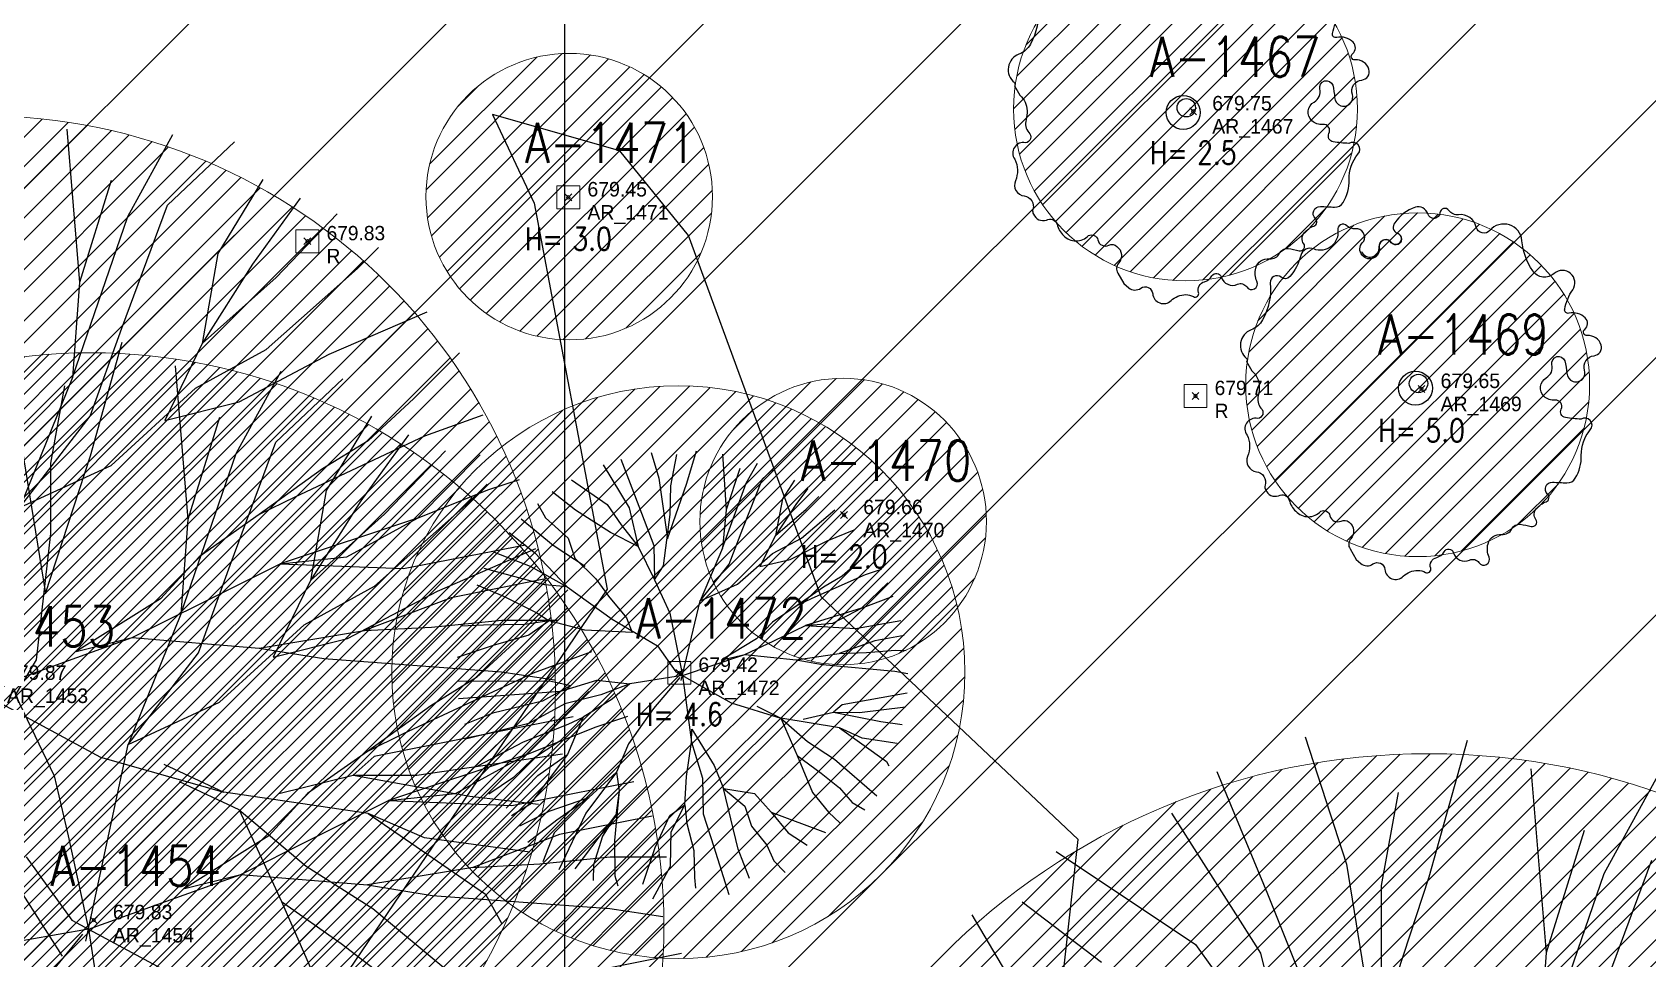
# Model space of a CAD drawing. Extents: x 350769 to 354978, y 6304672 to 6307963.
# Drawn here: x 352395.35 to 352409.45, y 6305904.31 to 6305912.39 of the extents above; entities that cross this region are included whole.
import ezdxf

# ---------------------------------------------------------------- set-up
doc = ezdxf.new("R2010")
doc.units = 0
doc.header["$PDMODE"] = 35
doc.header["$PDSIZE"] = 0.03
for name, pattern in [('4.0 - LO RECABARREN - DESNIVEL NUEVO$0$HIDDEN', [0.375, 0.25, -0.125]), ('CONTINUOS', [0]), ('DASHDOT', [1, 0.5, -0.25, 0, -0.25]), ('DASHED', [19.049999999999997, 12.7, -6.35])]:
    doc.linetypes.add(name, pattern=pattern)
doc.layers.get('0').update_dxf_attribs({"linetype": 'CONTINUOUS'})
for name, color, linetype in [('03_S2_Pav ext_Borde vereda', 7, 'CONTINUOUS'), ('1-ARBOL H1', 7, 'CONTINUOUS'), ('1-ARBOL H2', 1, 'CONTINUOUS'), ('1-ARBOL H3', 241, 'CONTINUOUS'), ('1-ARBOL NOMBRE', 3, 'CONTINUOUS'), ('1-ARBOL PTO', 7, 'CONTINUOUS'), ('1-coordenadas', 8, 'CONTINUOUS'), ('C-TINN', 5, 'CONTINUOUS'), ('C-TOPO-MINR', 8, 'CONTINUOUS'), ('Paisajismo', 253, 'CONTINUOUS'), ('V-NODE-TEXT DIC 2012', 31, 'CONTINUOUS')]:
    doc.layers.add(name, color=color, linetype=linetype)
doc.layers.add('0_ASD_LINEA OFICIAL', color=253, linetype='DASHDOT', lineweight=20)
doc.layers.add('0_ASD_TOPOGRAFIA_ELEMENTOS', color=9, linetype='CONTINUOS', lineweight=5, true_color=0xbdbdbd)
doc.styles.add('ROMANS', font='romans.shx', dxfattribs={"width": 0.65})

# ---------------------------------------------------------------- blocks, each defined once
blk = doc.blocks.new('COORDENADAS')
at = {"layer": '1-coordenadas'}
blk.add_line((220, -900.625), (220, -0.625), dxfattribs=at)
blk = doc.blocks.new('A$C27410629')
at = {"true_color": 0x136734, "transparency": 33554559}
h = blk.add_hatch(dxfattribs=at)
h.set_pattern_fill('ANSI31', color=116, scale=0.5)
h.set_pattern_definition([(45, (-8759.562515186517, -519.1035735587502), (-1.122532015133644, 1.122532015133644), [])])
h.paths.add_polyline_path([(137.5068959888558, 1252.464406617455, 0.1176268807227723), (109.8147584422568, 1254.193915082658, 0.0669245107500281), (94.44469839795602, 1249.334472017372, 0.3153492887079504), (64.30173641118381, 1196.270282113329, 0.0226826871159959), (65.7292635223912, 1185.310127003227), (112.3603922077091, 1218.953454515778), (153.4782689701005, 1161.962272479494), (172.1053089193083, 1139.480769404351), (187.9579650288579, 1141.807885415954), (193.565073162812, 1120.465553675225), (224.197974734232, 1050.129297271156), (250.6203797236194, 989.4787086543838), (268.1526288855184, 972.7353945672494, 7.2547007156e-06), (291.4898137452492, 983.2987389690225), (238.1945199318034, 1105.633967029937), (205.2934048173047, 1181.112163638985), (177.0531538182076, 1197.651557407602)])
at = {"layer": '0_ASD_LINEA OFICIAL', "ltscale": 8, "const_width": 0.5}
blk.add_lwpolyline([(250.6203797236194, 989.4787086543838), (268.1526288854875, 972.7353945673531, 7.2547007157e-06), (291.4898137452146, 983.2987389692971), (291.4898137452146, 983.2987389692971), (238.1945199318034, 1105.633967029937), (205.2934048173047, 1181.112163638985), (177.0531538182076, 1197.651557407602), (137.6146324061954, 1252.315079214)], format="xyb", dxfattribs=at)
blk = doc.blocks.new('1.0 - LO RECABARREN LOTEO PARQUE - VEGETACION EXISTENTE ETAPA MUNICIPAL__2024')
at = {"layer": 'Paisajismo'}
for p, q in [((352395.6544710787, 6305911.546941576), (352395.7648952015, 6305910.208046976)), ((352396.1862408185, 6305910.784474349), (352396.5792884275, 6305911.500731362)), ((352396.5324146952, 6305910.883012924), (352397.1157299345, 6305911.435259419)), ((352396.04120335, 6305911.097775166), (352395.7648952015, 6305910.208046976)), ((352397.3653836458, 6305911.107944982), (352396.9723366262, 6305910.461003713)), ((352396.133307244, 6305909.809201716), (352396.5324146952, 6305910.883012924)), ((352397.6890695999, 6305910.946210093), (352397.2729020288, 6305910.368583289)), ((352395.7034937834, 6305909.379677232), (352396.1862408185, 6305910.784474349)), ((352397.4809858144, 6305910.253058183), (352398.0127561438, 6305910.807579454)), ((352396.9723366262, 6305910.461003713), (352396.8336133164, 6305909.675431806)), ((352398.190256519, 6305910.330766429), (352398.3744643069, 6305910.514849447)), ((352397.2729020288, 6305910.368583289), (352396.8336133164, 6305909.675431806)), ((352397.3920380829, 6305909.625118698), (352398.190256519, 6305910.330766429)), ((352395.7648952015, 6305910.208046976), (352395.7034937834, 6305909.379677232)), ((352396.8336133164, 6305909.675431806), (352397.4809858144, 6305910.253058183)), ((352397.9433944888, 6305909.583011381), (352398.7988507724, 6305909.952692227)), ((352395.8569990956, 6305909.042192979), (352396.133307244, 6305909.809201716)), ((352395.860206664, 6305908.694336584), (352396.1376515149, 6305909.687854447)), ((352396.8336133164, 6305909.675431806), (352396.5099273622, 6305909.005385004)), ((352396.7780203678, 6305909.287634443), (352397.3920380829, 6305909.625118698)), ((352397.1572992706, 6305909.167120321), (352397.9433944888, 6305909.583011381)), ((352399.080578849, 6305909.594439474), (352398.6814713978, 6305909.195594215)), ((352396.600060779, 6305909.479908917), (352396.7104849018, 6305908.141014318)), ((352397.1318305188, 6305908.71744169), (352397.5248781278, 6305909.433698704)), ((352395.7034937834, 6305909.379677232), (352395.2429813805, 6305908.244502459)), ((352395.513155481, 6305908.631899808), (352395.6359583173, 6305909.306865755)), ((352397.4780043955, 6305908.815980266), (352398.0613196348, 6305909.368226761)), ((352396.04120335, 6305908.612665934), (352396.7780203678, 6305909.287634443)), ((352396.5099273622, 6305909.005385004), (352397.1572992706, 6305909.167120321)), ((352398.6814713978, 6305909.195594215), (352398.282360413, 6305908.827430737)), ((352395.2429813805, 6305908.244502459), (352395.8569990956, 6305909.042192979)), ((352396.9867930503, 6305909.030742507), (352396.7104849018, 6305908.141014318)), ((352398.3109733461, 6305909.040912324), (352397.9179263265, 6305908.393971055)), ((352399.2843805879, 6305909.05159479), (352398.7757308103, 6305908.866754366)), ((352398.6346593002, 6305908.879177434), (352398.2184917291, 6305908.30155063)), ((352395.2590746798, 6305908.786757008), (352395.4671590549, 6305907.492873616)), ((352397.0788969443, 6305907.742169057), (352397.4780043955, 6305908.815980266)), ((352398.7757308103, 6305908.866754366), (352397.6428290862, 6305908.335338201)), ((352398.282360413, 6305908.827430737), (352397.8832494281, 6305908.581986712)), ((352398.4265755147, 6305908.186025525), (352398.9583458441, 6305908.740546796)), ((352401.0637508781, 6305908.457195855), (352401.1482446771, 6305908.739108513)), ((352395.2429813805, 6305908.244502459), (352396.04120335, 6305908.612665934)), ((352395.4671590549, 6305907.492873616), (352395.860206664, 6305908.694336584)), ((352395.513155481, 6305908.018292305), (352395.513155481, 6305908.631899808)), ((352396.6490834837, 6305907.312644574), (352397.1318305188, 6305908.71744169)), ((352399.2612600363, 6305908.705019048), (352398.7121703401, 6305908.152462229)), ((352400.3318304536, 6305908.616659232), (352400.5611419392, 6305908.241087018)), ((352400.4858514054, 6305908.667568636), (352400.5845443788, 6305908.415878469)), ((352400.7516414329, 6305908.723873057), (352400.8199862784, 6305908.499398202)), ((352400.9221292582, 6305908.434468347), (352400.9772547714, 6305908.708027173)), ((352401.3744422682, 6305908.711653797), (352401.4053016083, 6305908.225636299)), ((352401.581084789, 6305908.456828072), (352401.6806234555, 6305908.630368599)), ((352397.8832494281, 6305908.581986712), (352397.3306366648, 6305908.183141453)), ((352399.1358462193, 6305908.263733771), (352399.3200540073, 6305908.447816788)), ((352399.3261880552, 6305908.397903695), (352399.6024926701, 6305908.489946484)), ((352400.0561621372, 6305908.487533239), (352400.3694603044, 6305908.270156694)), ((352400.8199862784, 6305908.499398202), (352400.8946767609, 6305907.971591166)), ((352400.8946767609, 6305907.971591166), (352401.0637508781, 6305908.457195855)), ((352401.373969489, 6305907.889218227), (352401.581084789, 6305908.456828072)), ((352401.5245052619, 6305908.585358026), (352401.4053016083, 6305908.225636299)), ((352401.5520684352, 6305908.060601067), (352401.7226268316, 6305908.494244551)), ((352401.7226268316, 6305908.494244551), (352401.8140513638, 6305908.577583705)), ((352402.0019900574, 6305908.482869865), (352401.8982981345, 6305908.319239674)), ((352397.6428290862, 6305908.335338201), (352397.3306366648, 6305908.183141453)), ((352397.9179263265, 6305908.393971055), (352397.7792030167, 6305907.608399147)), ((352398.7121703401, 6305908.152462229), (352399.3261880552, 6305908.397903695)), ((352400.090467182, 6305908.221773908), (352399.888697826, 6305908.381111144)), ((352400.5845443788, 6305908.415878469), (352400.774891647, 6305907.913010747)), ((352400.9174175622, 6305908.184920414), (352400.9221292582, 6305908.434468347)), ((352401.8982981345, 6305908.319239674), (352401.8358486189, 6305908.000820778)), ((352402.11829906, 6305908.410721384), (352402.0198253611, 6305908.27934528)), ((352402.1035638409, 6305908.230764586), (352402.21442206, 6305908.342080914)), ((352397.3306366648, 6305908.183141453), (352396.8087228437, 6305907.814977976)), ((352398.2184917291, 6305908.30155063), (352397.7792030167, 6305907.608399147)), ((352397.7792030167, 6305907.608399147), (352398.4265755147, 6305908.186025525)), ((352398.3376277832, 6305907.558086039), (352399.1358462193, 6305908.263733771)), ((352399.7594278602, 6305908.281153921), (352399.8302200979, 6305908.155520121)), ((352400.3972128975, 6305908.027983553), (352400.090467182, 6305908.221773908)), ((352400.3694603044, 6305908.270156694), (352400.4910187856, 6305908.093116043)), ((352400.5611419392, 6305908.241087018), (352400.6373144606, 6305907.903126956)), ((352400.8589938481, 6305907.736677307), (352400.9174175622, 6305908.184920414)), ((352401.4053016083, 6305908.225636299), (352401.373969489, 6305907.889218227)), ((352402.0198253611, 6305908.27934528), (352401.8358486189, 6305908.000820778)), ((352401.8358486189, 6305908.000820778), (352402.1035638409, 6305908.230764586)), ((352402.062567956, 6305907.976070982), (352402.3547266691, 6305908.224681714)), ((352396.7104849018, 6305908.141014318), (352396.6490834837, 6305907.312644574)), ((352398.7121703401, 6305908.152462229), (352397.5148409193, 6305907.753616969)), ((352398.0981561585, 6305907.814977976), (352398.7121703401, 6305908.152462229)), ((352399.5129904096, 6305908.025878569), (352399.7354651552, 6305907.852479078)), ((352399.6187279276, 6305908.146081301), (352399.896555536, 6305907.9152371)), ((352399.8302200979, 6305908.155520121), (352400.0266925769, 6305907.977065026)), ((352400.6373144606, 6305907.903126956), (352400.3972128975, 6305908.027983553)), ((352400.4910187856, 6305908.093116043), (352400.6373144606, 6305907.903126956)), ((352401.433807105, 6305907.750788093), (352401.5520684352, 6305908.060601067)), ((352402.2864756724, 6305907.954712676), (352402.5217143432, 6305908.051141491)), ((352395.3903526447, 6305906.913799315), (352395.513155481, 6305908.018292305)), ((352398.5907669867, 6305907.711501611), (352399.6543076455, 6305907.919447142)), ((352398.8889841891, 6305907.515978723), (352399.7444404727, 6305907.885659569)), ((352399.896555536, 6305907.9152371), (352400.175269985, 6305907.731375789)), ((352400.0266925769, 6305907.977065026), (352400.0858234454, 6305907.801203067)), ((352400.6373144606, 6305907.903126956), (352400.7817239925, 6305907.613317265)), ((352400.774891647, 6305907.913010747), (352400.7817239925, 6305907.613317265)), ((352401.373969489, 6305907.889218227), (352401.1779671318, 6305907.431090314)), ((352401.8358486189, 6305908.000820778), (352401.6990637565, 6305907.730805037)), ((352401.8102617598, 6305907.843534414), (352402.062567956, 6305907.976070982)), ((352401.9635852441, 6305907.791610184), (352402.2864756724, 6305907.954712676)), ((352396.8087228437, 6305907.814977976), (352396.4710132771, 6305907.446814498)), ((352396.8025887959, 6305906.97516032), (352397.0788969443, 6305907.742169057)), ((352396.8394253195, 6305907.416132715), (352397.5148409193, 6305907.753616969)), ((352397.5148409193, 6305907.753616969), (352398.0981561585, 6305907.814977976)), ((352397.5148409193, 6305907.753616969), (352398.5907669867, 6305907.711501611)), ((352399.3820988625, 6305907.85596131), (352399.6973535578, 6305907.733646357)), ((352399.7354651552, 6305907.852479078), (352400.0186826994, 6305907.552833852)), ((352400.0858234454, 6305907.801203067), (352400.26980952, 6305907.622982685)), ((352401.1779671318, 6305907.431090314), (352401.433807105, 6305907.750788093)), ((352401.5054229017, 6305907.574689366), (352401.8102617598, 6305907.843534414)), ((352401.6990637565, 6305907.730805037), (352401.9635852441, 6305907.791610184)), ((352402.5836691951, 6305907.791486595), (352402.4185278052, 6305907.644822898)), ((352402.6611858916, 6305907.866081289), (352402.5836691951, 6305907.791486595)), ((352397.7792030167, 6305907.608399147), (352397.4555170625, 6305906.938352345)), ((352399.8161509173, 6305907.619081185), (352399.0069351475, 6305907.457345869)), ((352399.8241713563, 6305907.568805894), (352399.2958916619, 6305907.711435087)), ((352399.6973535578, 6305907.733646357), (352400.0186826994, 6305907.552833852)), ((352400.26980952, 6305907.622982685), (352400.3793542251, 6305907.471132659)), ((352400.7817239925, 6305907.613317265), (352400.8589938481, 6305907.736677307)), ((352400.7817239925, 6305907.613317265), (352400.9136485964, 6305907.323744344)), ((352402.6194784837, 6305907.657026985), (352402.1546582948, 6305907.449604624)), ((352402.4185278052, 6305907.644822898), (352402.2543287388, 6305907.548067953)), ((352402.7578681173, 6305907.704379169), (352402.6194784837, 6305907.657026985)), ((352397.7236100681, 6305907.220601785), (352398.3376277832, 6305907.558086039)), ((352398.1028889709, 6305907.100087662), (352398.8889841891, 6305907.515978723)), ((352399.2316142992, 6305907.570593959), (352399.4649112688, 6305907.472189654)), ((352399.4649112688, 6305907.472189654), (352399.753738278, 6305907.325737254)), ((352400.0261685493, 6305907.527406815), (352399.6270610981, 6305907.128561556)), ((352400.0186826994, 6305907.552833852), (352399.8241713563, 6305907.568805894)), ((352400.0186826994, 6305907.552833852), (352400.4130425894, 6305907.270787285)), ((352400.3793542251, 6305907.471132659), (352400.5381348282, 6305907.280906803)), ((352401.1779671318, 6305907.431090314), (352401.5054229017, 6305907.574689366)), ((352402.2543287388, 6305907.548067953), (352402.0265241406, 6305907.390104978)), ((352402.81569637, 6305907.587522651), (352402.5881442653, 6305907.367019695)), ((352402.5881442653, 6305907.367019695), (352402.8397436944, 6305907.462123397)), ((352402.8397436944, 6305907.462123397), (352402.8641514592, 6305907.469745348)), ((352396.4710132771, 6305907.446814498), (352395.7341962592, 6305906.986608231)), ((352396.2254076045, 6305907.109330244), (352396.8394253195, 6305907.416132715)), ((352399.0069351475, 6305907.457345869), (352398.2516579371, 6305907.17069125)), ((352399.753738278, 6305907.325737254), (352399.8632006649, 6305907.256205016)), ((352400.9136485964, 6305907.323744344), (352400.9595863325, 6305907.110686312)), ((352401.0149463914, 6305906.735185202), (352401.1779671318, 6305907.431090314)), ((352402.0265241406, 6305907.390104978), (352401.8114400858, 6305907.244384245)), ((352402.1546582948, 6305907.449604624), (352402.0265241406, 6305907.390104978)), ((352402.5881442653, 6305907.367019695), (352402.0981399569, 6305907.214007292)), ((352402.3358395061, 6305907.234483098), (352402.5881442653, 6305907.367019695)), ((352396.6490834837, 6305907.312644574), (352396.1885710808, 6305906.1774698)), ((352396.9867930503, 6305906.545633276), (352397.7236100681, 6305907.220601785)), ((352398.2516579371, 6305907.17069125), (352398.8349731764, 6305907.201370472)), ((352398.8349731764, 6305907.201370472), (352399.4489908915, 6305907.26273148)), ((352399.2879162364, 6305907.217139332), (352399.0879100001, 6305907.208434259)), ((352399.6502368723, 6305907.2227808), (352399.2879162364, 6305907.217139332)), ((352399.4489908915, 6305907.26273148), (352399.9402022367, 6305907.26273148)), ((352399.8632006649, 6305907.256205016), (352399.6502368723, 6305907.2227808)), ((352399.8632006649, 6305907.256205016), (352399.6841927595, 6305907.129651492)), ((352400.1739295254, 6305907.175446786), (352399.8632006649, 6305907.256205016)), ((352400.4130425894, 6305907.270787285), (352400.8083433857, 6305907.03865054)), ((352400.5381348282, 6305907.280906803), (352400.585721655, 6305907.155190394)), ((352401.8114400858, 6305907.244384245), (352401.6712700285, 6305907.097249066)), ((352401.820863865, 6305907.081942178), (352402.0981399569, 6305907.214007292)), ((352402.0981399569, 6305907.214007292), (352402.3358395061, 6305907.234483098)), ((352402.0981399569, 6305907.214007292), (352402.53538476, 6305907.188617712)), ((352402.53538476, 6305907.188617712), (352402.9303727161, 6305907.258132161)), ((352394.8972583273, 6305906.632197277), (352396.2254076045, 6305907.109330244)), ((352395.7341962592, 6305906.986608231), (352396.2254076045, 6305907.109330244)), ((352396.2254076045, 6305907.109330244), (352397.3306366648, 6305907.017287455)), ((352397.3306366648, 6305907.017287455), (352398.2516579371, 6305907.17069125)), ((352397.4555170625, 6305906.938352345), (352398.1028889709, 6305907.100087662)), ((352399.3721245586, 6305907.041544358), (352399.0597015207, 6305906.934643829)), ((352399.6270610981, 6305907.128561556), (352399.2279501133, 6305906.760398079)), ((352399.6841927595, 6305907.129651492), (352399.3721245586, 6305907.041544358)), ((352400.585721655, 6305907.155190394), (352400.1739295254, 6305907.175446786)), ((352400.8083433857, 6305907.03865054), (352400.9664172411, 6305906.810992858)), ((352400.9595863325, 6305907.110686312), (352401.0249847041, 6305906.778036886)), ((352401.6712700285, 6305907.097249066), (352401.368080261, 6305906.915745638)), ((352401.5687932645, 6305906.961883578), (352401.820863865, 6305907.081942178)), ((352402.7026845392, 6305907.082059533), (352402.3933198469, 6305906.971279547)), ((352402.958477522, 6305907.128180389), (352402.7026845392, 6305907.082059533)), ((352395.2061483902, 6305906.606994283), (352395.3903526447, 6305906.913799315)), ((352396.1885710808, 6305906.1774698), (352396.8025887959, 6305906.97516032)), ((352397.3306366648, 6305907.017287455), (352397.8971539751, 6305906.925929705)), ((352397.8971539751, 6305906.925929705), (352399.4462238599, 6305906.810404172)), ((352400.2299702883, 6305906.984562132), (352399.7213205106, 6305906.799721708)), ((352401.0249847041, 6305906.778036886), (352401.5687932645, 6305906.961883578)), ((352401.368080261, 6305906.915745638), (352401.5687932645, 6305906.961883578)), ((352401.5687932645, 6305906.961883578), (352402.01757192, 6305906.91596401)), ((352402.01757192, 6305906.91596401), (352402.3933198469, 6305906.971279547)), ((352402.01757192, 6305906.91596401), (352402.2472672438, 6305906.874459637)), ((352402.3933198469, 6305906.971279547), (352402.6307838005, 6305906.979277383)), ((352402.6307838005, 6305906.979277383), (352402.8809697344, 6305906.999517434)), ((352402.8809697344, 6305906.999517434), (352402.9776101778, 6305906.997692774)), ((352399.7213205106, 6305906.799721708), (352398.5884187866, 6305906.268305543)), ((352399.2279501133, 6305906.760398079), (352398.8288391285, 6305906.514954054)), ((352399.4462238599, 6305906.810404172), (352399.9086325343, 6305906.741088854)), ((352401.0249847041, 6305906.778036886), (352400.5647542211, 6305906.706240078)), ((352401.0029326152, 6305906.760375827), (352400.7730063177, 6305906.490116361)), ((352400.9664172411, 6305906.810992858), (352401.4484116721, 6305906.539774087)), ((352401.0249847041, 6305906.778036886), (352401.1047015818, 6305906.196771583)), ((352402.2472672438, 6305906.874459637), (352402.8763711339, 6305906.815581764)), ((352402.8763711339, 6305906.815581764), (352402.9898405848, 6305906.796375865)), ((352394.7517700352, 6305906.710484983), (352395.949099456, 6305906.066198258)), ((352399.0606560603, 6305906.728966219), (352399.8647981801, 6305906.731443972)), ((352399.438686962, 6305906.602682303), (352399.9640287254, 6305906.64269095)), ((352400.2068497367, 6305906.63798639), (352399.6577600404, 6305906.085429571)), ((352400.0521454233, 6305906.690307011), (352399.8050101486, 6305906.553973904)), ((352399.8647981801, 6305906.731443972), (352400.0521454233, 6305906.690307011)), ((352399.9640287254, 6305906.64269095), (352400.278055787, 6305906.736617003)), ((352400.278055787, 6305906.736617003), (352400.5647542211, 6305906.706240078)), ((352400.5647542211, 6305906.706240078), (352400.3131562095, 6305906.611135308)), ((352400.5647542211, 6305906.706240078), (352400.412334792, 6305906.571817554)), ((352400.5647542211, 6305906.706240078), (352400.5647542211, 6305906.706240078)), ((352402.98397444, 6305906.625216193), (352402.419357091, 6305906.523412535)), ((352395.2061483902, 6305906.606994283), (352395.5438579568, 6305905.901346552)), ((352396.1885710808, 6305906.1774698), (352396.9867930503, 6305906.545633276)), ((352398.8288391285, 6305906.514954054), (352398.2762263651, 6305906.116108795)), ((352399.0703339902, 6305906.577199792), (352399.438686962, 6305906.602682303)), ((352399.8050101486, 6305906.553973904), (352399.3703502206, 6305906.449381494)), ((352399.9993647436, 6305906.529687224), (352399.6839241869, 6305906.36089752)), ((352400.3131562095, 6305906.611135308), (352399.9993647436, 6305906.529687224)), ((352400.412334792, 6305906.571817554), (352400.1595588613, 6305906.41432606)), ((352400.7730063177, 6305906.490116361), (352400.5548596574, 6305906.182189315)), ((352401.4484116721, 6305906.539774087), (352401.8830562893, 6305906.406748626)), ((352401.6726839304, 6305906.510575825), (352401.8830562893, 6305906.406748626)), ((352402.419357091, 6305906.523412535), (352402.3428922706, 6305906.459056704)), ((352402.568560511, 6305906.454795878), (352402.970940754, 6305906.505548351)), ((352400.0704752167, 6305906.417618219), (352398.3364426875, 6305906.071042479)), ((352399.3703502206, 6305906.449381494), (352399.123924373, 6305906.350634837)), ((352399.6839241869, 6305906.36089752), (352399.1317264242, 6305906.221541804)), ((352399.638419859, 6305906.199921435), (352400.0269526473, 6305906.35238475)), ((352400.1595588613, 6305906.41432606), (352399.955783272, 6305906.205982848)), ((352400.1595588613, 6305906.41432606), (352400.0219849886, 6305906.08928014)), ((352400.0269526473, 6305906.35238475), (352400.1595588613, 6305906.41432606)), ((352400.2717777555, 6305906.330871036), (352400.5480823704, 6305906.422913825)), ((352402.3935558101, 6305906.322218541), (352401.8830562893, 6305906.406748626)), ((352401.8830562893, 6305906.406748626), (352402.0267590933, 6305906.079508152)), ((352401.8830562893, 6305906.406748626), (352402.1165153139, 6305906.202631396)), ((352402.0783705432, 6305906.398251561), (352402.3428922706, 6305906.459056704)), ((352402.3428922706, 6305906.459056704), (352402.7551983237, 6305906.37607229)), ((352402.3428922706, 6305906.459056704), (352402.568560511, 6305906.454795878)), ((352402.7551983237, 6305906.37607229), (352402.9429228089, 6305906.350826895)), ((352398.5884187866, 6305906.268305543), (352398.2762263651, 6305906.116108795)), ((352399.2394196836, 6305905.99125633), (352399.638419859, 6305906.199921435)), ((352399.6577600404, 6305906.085429571), (352400.2717777555, 6305906.330871036)), ((352399.955783272, 6305906.205982848), (352399.715492289, 6305906.048255627)), ((352401.0615912624, 6305905.898021064), (352401.1047015818, 6305906.196771583)), ((352401.1047015818, 6305906.196771583), (352401.1068218442, 6305906.309068101)), ((352401.1047015818, 6305906.196771583), (352401.1986987339, 6305905.882950972)), ((352401.1068218442, 6305906.309068101), (352401.3007043263, 6305905.993361562)), ((352402.1165153139, 6305906.202631396), (352402.3509152447, 6305906.048423989)), ((352402.3935558101, 6305906.322218541), (352402.805051041, 6305906.027333313)), ((352402.5916773796, 6305906.231105066), (352402.3935558101, 6305906.322218541)), ((352402.898099448, 6305906.184373592), (352402.5916773796, 6305906.231105066)), ((352406.4573650304, 6305906.241737273), (352406.8180906395, 6305905.132549311)), ((352407.5395432727, 6305905.021630311), (352407.8725205945, 6305906.214007522)), ((352395.8201625718, 6305904.459369307), (352396.1885710808, 6305906.1774698)), ((352395.949099456, 6305906.066198258), (352397.023629574, 6305905.759393227)), ((352398.2762263651, 6305906.116108795), (352397.754312544, 6305905.747945317)), ((352398.3364426875, 6305906.071042479), (352398.151478864, 6305905.909307161)), ((352399.6577600404, 6305906.085429571), (352398.4604306196, 6305905.686584311)), ((352398.7063691554, 6305905.909307161), (352399.9779935997, 6305906.094147585)), ((352399.0437458588, 6305905.747945317), (352399.6577600404, 6305906.085429571)), ((352400.0219849886, 6305906.08928014), (352399.6939497248, 6305905.65367642)), ((352399.76455998, 6305905.906141676), (352400.0219849886, 6305906.08928014)), ((352400.5548596574, 6305906.182189315), (352400.4502626311, 6305905.934527309)), ((352402.0267590933, 6305906.079508152), (352402.1603346817, 6305905.757507826)), ((352402.0267590933, 6305906.079508152), (352402.2361891089, 6305905.925771157)), ((352396.5017157529, 6305906.004837252), (352397.023629574, 6305905.759393227)), ((352399.715492289, 6305906.048255627), (352399.5501153036, 6305905.889113962)), ((352400.4502626311, 6305905.934527309), (352400.1812309627, 6305905.577633431)), ((352400.2087937289, 6305905.714413364), (352400.4502626311, 6305905.934527309)), ((352400.4502626311, 6305905.934527309), (352400.4721713779, 6305905.771850556)), ((352401.3007043263, 6305905.993361562), (352401.3843339188, 6305905.792073252)), ((352402.2361891089, 6305905.925771157), (352402.3961462137, 6305905.797933092)), ((352402.3509152447, 6305906.048423989), (352402.7195970547, 6305905.729417078)), ((352402.805051041, 6305906.027333313), (352402.8247726936, 6305905.989520466)), ((352405.6860444031, 6305905.940869963), (352406.128192377, 6305904.873053563)), ((352408.4274842129, 6305905.964440282), (352408.5600104739, 6305904.357556838)), ((352395.5438579568, 6305905.901346552), (352395.6666607931, 6305905.379781839)), ((352397.1584275475, 6305905.604508767), (352396.6365137265, 6305905.849952792)), ((352397.504106366, 6305905.747571844), (352398.151478864, 6305905.909307161)), ((352398.151478864, 6305905.909307161), (352399.1687784193, 6305905.724466311)), ((352398.151478864, 6305905.909307161), (352398.7063691554, 6305905.909307161)), ((352399.5501153036, 6305905.889113962), (352399.3350312487, 6305905.743393227)), ((352399.4863776072, 6305905.619995902), (352399.76455998, 6305905.906141676)), ((352399.536356687, 6305905.644468953), (352400.5998973458, 6305905.852414483)), ((352400.4721713779, 6305905.771850556), (352400.4310976162, 6305905.338960308)), ((352400.4721713779, 6305905.771850556), (352400.4431950968, 6305905.56020593)), ((352401.0443932012, 6305905.648709928), (352401.0615912624, 6305905.898021064)), ((352401.1986987339, 6305905.882950972), (352401.2052940664, 6305905.570780589)), ((352401.5113605703, 6305905.262164173), (352401.3843339188, 6305905.792073252)), ((352401.3843339188, 6305905.792073252), (352401.3843339188, 6305905.792073252)), ((352401.3843339188, 6305905.792073252), (352401.6522260111, 6305905.748301639)), ((352401.3843339188, 6305905.792073252), (352401.5687926215, 6305905.63880878)), ((352402.3961462137, 6305905.797933092), (352402.5061620708, 6305905.671036921)), ((352409.0656912774, 6305905.049360061), (352409.5374100345, 6305905.90898078)), ((352398.282360413, 6305905.57531021), (352397.023629574, 6305905.759393227)), ((352397.754312544, 6305905.747945317), (352397.4166029774, 6305905.379781839)), ((352397.7850150198, 6305905.349100056), (352398.4604306196, 6305905.686584311)), ((352398.4604306196, 6305905.686584311), (352399.0437458588, 6305905.747945317)), ((352398.4604306196, 6305905.686584311), (352399.536356687, 6305905.644468953)), ((352399.1687784193, 6305905.724466311), (352399.7699098141, 6305905.655151418)), ((352399.6939497248, 6305905.65367642), (352399.5321496772, 6305905.553331951)), ((352399.8621365877, 6305905.5941013), (352400.2087937289, 6305905.714413364)), ((352400.2087937289, 6305905.714413364), (352399.9056024863, 6305905.405281738)), ((352399.9303397181, 6305905.519961528), (352400.2087937289, 6305905.714413364)), ((352400.9149007686, 6305905.555424214), (352401.0443932012, 6305905.648709928)), ((352400.9275468031, 6305905.413760577), (352401.0443932012, 6305905.648709928)), ((352401.0443932012, 6305905.648709928), (352401.0641044282, 6305905.486807554)), ((352401.5687926215, 6305905.63880878), (352401.6279234704, 6305905.46294578)), ((352401.6522260111, 6305905.748301639), (352401.7996555033, 6305905.58571886)), ((352402.1603346817, 6305905.757507826), (352402.298184107, 6305905.58570614)), ((352402.5061620708, 6305905.671036921), (352402.6173558666, 6305905.606528518)), ((352407.1230274385, 6305904.94669639), (352407.2704100964, 6305905.756761356)), ((352397.1584275475, 6305905.604508767), (352397.5268360565, 6305904.806820806)), ((352397.1584275475, 6305905.604508767), (352397.7417427868, 6305905.113623278)), ((352398.282360413, 6305905.57531021), (352399.3075011396, 6305904.869579511)), ((352398.7735717583, 6305905.360547967), (352398.282360413, 6305905.57531021)), ((352399.6057758365, 6305905.46734234), (352399.8621365877, 6305905.5941013)), ((352399.6768570398, 6305905.325038208), (352399.9303397181, 6305905.519961528)), ((352400.1812309627, 6305905.577633431), (352399.9470655973, 6305905.082781943)), ((352400.7617406177, 6305905.552048527), (352399.9525248478, 6305905.390313211)), ((352400.0878046541, 6305905.091643553), (352400.4431950968, 6305905.56020593)), ((352400.4431950968, 6305905.56020593), (352400.327291042, 6305905.375166375)), ((352400.7873411431, 6305905.27583433), (352400.9149007686, 6305905.555424214)), ((352401.2052940664, 6305905.570780589), (352401.299760953, 6305905.281914903)), ((352401.7996555033, 6305905.58571886), (352402.2740926987, 6305905.406917335)), ((352401.7996555033, 6305905.58571886), (352401.9467301687, 6305905.404343205)), ((352402.298184107, 6305905.58570614), (352402.3998410499, 6305905.48978732)), ((352405.2919426348, 6305905.576224291), (352406.0688911344, 6305904.356117842)), ((352395.6666607931, 6305905.379781839), (352395.8428480276, 6305904.565164618)), ((352397.4166029774, 6305905.379781839), (352396.6797859595, 6305904.919575572)), ((352397.1709973048, 6305905.042297586), (352397.7850150198, 6305905.349100056)), ((352399.6945965641, 6305905.237828515), (352398.7735717583, 6305905.360547967)), ((352399.9525248478, 6305905.390313211), (352399.1972476374, 6305905.103658591)), ((352399.9056024863, 6305905.405281738), (352399.8067837908, 6305905.153349084)), ((352400.327291042, 6305905.375166375), (352400.2476653483, 6305905.127032888)), ((352400.9218927638, 6305905.114302849), (352400.9275468031, 6305905.413760577)), ((352401.0641044282, 6305905.486807554), (352401.125489033, 6305905.250650035)), ((352401.6279234704, 6305905.46294578), (352401.7622024951, 6305905.298147372)), ((352401.9467301687, 6305905.404343205), (352402.1140299479, 6305905.297785025)), ((352408.8916235746, 6305905.425370166), (352408.5600104739, 6305904.357556838)), ((352400.4310976162, 6305905.338960308), (352400.4346455274, 6305905.028695107)), ((352400.6778778803, 6305904.958303097), (352400.7873411431, 6305905.27583433)), ((352401.125489033, 6305905.250650035), (352401.1304565145, 6305905.015557551)), ((352401.299760953, 6305905.281914903), (352401.429329699, 6305904.867567494)), ((352401.6100016751, 6305905.006503294), (352401.5113605703, 6305905.262164173)), ((352401.7622024951, 6305905.298147372), (352401.8220401111, 6305905.159717239)), ((352404.2859049119, 6305905.241264631), (352405.5018139603, 6305904.431196592)), ((352395.2982487508, 6305905.195698822), (352395.6973597355, 6305904.643452325)), ((352397.7417427868, 6305905.113623278), (352398.3250544925, 6305904.745459801)), ((352399.1972476374, 6305905.103658591), (352398.2762263651, 6305904.950254796)), ((352399.1972476374, 6305905.103658591), (352399.7805628767, 6305905.134337814)), ((352399.7805628767, 6305905.134337814), (352400.3945805918, 6305905.195698822)), ((352400.2476653483, 6305905.127032888), (352400.2450739341, 6305904.989782514)), ((352400.3945805918, 6305905.195698822), (352400.885791937, 6305905.195698822)), ((352400.7666448881, 6305904.83015201), (352400.9218927638, 6305905.114302849)), ((352401.8220401111, 6305905.159717239), (352401.920040755, 6305905.058011722)), ((352406.8180906395, 6305905.132549311), (352407.0678245154, 6305903.579686371)), ((352409.0021626885, 6305903.878879989), (352409.4811542064, 6305905.167621803)), ((352395.1823983762, 6305905.002979274), (352395.6136906051, 6305904.329536912)), ((352395.8428480276, 6305904.565164618), (352397.1709973048, 6305905.042297586)), ((352396.6797859595, 6305904.919575572), (352397.1709973048, 6305905.042297586)), ((352397.1709973048, 6305905.042297586), (352398.2762263651, 6305904.950254796)), ((352398.2762263651, 6305904.950254796), (352398.8427436754, 6305904.858897046)), ((352400.4346455274, 6305905.028695107), (352400.4612574599, 6305904.943593168)), ((352401.1304565145, 6305905.015557551), (352401.138085004, 6305904.921414075)), ((352407.0678245154, 6305903.579686371), (352407.5395432727, 6305905.021630311)), ((352407.1230274385, 6305904.21027118), (352407.1230274385, 6305904.94669639)), ((352408.4863191449, 6305903.363383263), (352409.0656912774, 6305905.049360061)), ((352397.5268360565, 6305904.806820806), (352397.8701086768, 6305904.021543141)), ((352397.5268360565, 6305904.806820806), (352398.0487498776, 6305904.438654769)), ((352398.8427436754, 6305904.858897046), (352400.3918135602, 6305904.743371514)), ((352399.3075011396, 6305904.869579511), (352399.4462232703, 6305904.615423769)), ((352404.6814831498, 6305904.27292859), (352403.9877795113, 6305904.799792822)), ((352406.128192377, 6305904.873053563), (352406.7177230087, 6305903.400203142)), ((352395.6973597355, 6305904.643452325), (352396.8946891563, 6305903.999165599)), ((352398.3250544925, 6305904.745459801), (352399.2460792985, 6305903.978451063)), ((352400.3918135602, 6305904.743371514), (352400.8542222346, 6305904.674056196)), ((352403.5489916221, 6305904.688948028), (352403.917448267, 6305904.062985524)), ((352395.8428480276, 6305904.565164618), (352394.7149335115, 6305904.367329077)), ((352395.7894636294, 6305904.520730313), (352395.2368473325, 6305903.845761804)), ((352395.8428480276, 6305904.565164618), (352396.0657682444, 6305903.140114074)), ((352398.0487498776, 6305904.438654769), (352398.4478573289, 6305904.131852299)), ((352405.5018139603, 6305904.431196592), (352405.8702706052, 6305903.915699868)), ((352401.016064917, 6305904.35058556), (352399.2820323878, 6305904.004009821)), ((352406.0688911344, 6305904.356117842), (352406.3124228198, 6305903.363383263)), ((352408.5600104739, 6305904.357556838), (352408.4863191449, 6305903.363383263))]:
    blk.add_line(p, q, dxfattribs=at)
at = {"layer": 'Paisajismo', "linetype": 'ByBlock'}
for points in [[(352404.1279161409, 6305912.612160366, -0.1500923615976875), (352404.0605121039, 6305912.288250412, -0.1782991698656411), (352403.9604194669, 6305912.201382775, 0.5787083336769788), (352403.9204455137, 6305911.953166773, -0.4740710340258482), (352403.9207088148, 6305911.925728124), (352403.967913224, 6305911.843440478, -0.2101937830600406), (352404.0319910752, 6305911.708245535, -0.0746255696943556), (352404.0224955659, 6305911.629974604, 0.2444373572310269), (352404.0462287269, 6305911.518501062, -0.6590784775172887), (352404.0176748554, 6305911.428357741, 0.695513881698719), (352403.9247291338, 6305911.283741464, -0.2082472339633073), (352403.9302364041, 6305911.096954294, 0.5023494505905935), (352404.00605113, 6305910.96375009, -0.4687403394313606), (352404.0825100926, 6305910.844942362, 0.2590795186469652), (352404.0882005729, 6305910.805038106, 0.4029220979436825), (352404.1994790032, 6305910.753579379, -0.4962347819388702), (352404.2929005485, 6305910.715663286, 0.1330338275736444), (352404.3499012926, 6305910.618043402, 0.4353336477773263), (352404.5678750812, 6305910.618704608, -0.4885697057543582), (352404.6485708109, 6305910.579782744, 0.4878177539596306), (352404.7446291466, 6305910.533307171, -0.3057117520924917), (352404.815138416, 6305910.523622531, -0.4410589329234448), (352404.8301381938, 6305910.378816643, 0.3360252290122461), (352404.8231023057, 6305910.290196413), (352404.8761630919, 6305910.198846025), (352404.9178629326, 6305910.163326335, 0.3429802734791329), (352405.0234834417, 6305910.158599857, -0.5785323296805363), (352405.1271646121, 6305910.110688302, 0.6300173216114967), (352405.2880271611, 6305910.050607796, -0.1920488457721681), (352405.415425508, 6305910.102599876, -0.1326435008275975), (352405.4819856562, 6305910.085196027, 0.6849446094927194), (352405.5269129476, 6305910.121646265, -0.4348947291285878), (352405.5792105099, 6305910.215463857, 0.2107458944292428), (352405.6439831101, 6305910.265447272, -0.6667196941430845), (352405.7253805587, 6305910.256997684, 0.4552825967630862), (352405.8668269881, 6305910.192974901, -0.3679200206596655), (352405.9475803809, 6305910.170132887, 0.9170619094165507), (352406.036354547, 6305910.219042242, -0.1703201580452949), (352406.0271067784, 6305910.334842293, -0.3732936591978549), (352406.1461859834, 6305910.416053204, 0.3201129635327478), (352406.2349603308, 6305910.464966611, -0.32461764455728), (352406.3089041866, 6305910.504925452, -0.0305990803546973), (352406.4042732044, 6305910.486236476, 0.7055094901218711), (352406.44547379, 6305910.546892957, -0.35198711862231), (352406.4497680389, 6305910.642854617, -0.1212513383006051), (352406.5341714436, 6305910.701577786, 0.5577729805880738), (352406.5467782077, 6305910.768324971, -0.7023121868799065), (352406.5899043328, 6305910.872163085, 0.0013399079041237), (352406.7147260945, 6305910.866577359, 0.2754235552439329), (352406.7886701318, 6305910.90654025, 0.1418842295236193), (352406.8408908193, 6305911.106125213, -0.1821508660923733), (352406.9181936704, 6305911.32863129, 0.8779713139750931), (352406.838473492, 6305911.422772481, -0.0274524354802623), (352406.7029755652, 6305911.436314368, -0.511937948464917), (352406.6653282493, 6305911.51043011, 0.5962568595833821), (352406.6121042716, 6305911.588392813, -0.2187177468460144), (352406.515882838, 6305911.621041118, -0.5045528366389146), (352406.5357760048, 6305911.78391245, 0.3366507682456183), (352406.5850053632, 6305911.898229098, -0.950497905712354), (352406.697768408, 6305911.930366822, -0.0484461251580681), (352406.7142446325, 6305911.823338212, 0.6912746304000335), (352406.8565499841, 6305911.778509381, 0.2494638868365608), (352406.869371252, 6305911.85004999, -0.4778354515831001), (352406.951980481, 6305911.976164781, 0.4744669162122205), (352407.0138852974, 6305912.069548391, 0.3503970268230337), (352406.8924988619, 6305912.151901826, -0.7342361487065932), (352406.8708591963, 6305912.205756219, 0.4464999196021543), (352406.8753683116, 6305912.306519407, 0.2563064467709743), (352406.7328482748, 6305912.346550763, -0.5406678664223366), (352406.6959487472, 6305912.381855641, -0.1041829534316712), (352406.7660893847, 6305912.551796196, 0.8865416087823886)], [(352407.1037481351, 6305910.518831599, -1.818514656894506), (352406.9682097818, 6305910.568189144, 0.5918431344303124), (352406.8961217615, 6305910.677187109, -0.2182401514369128), (352406.8203833672, 6305910.704611787, 0.7173661333998489), (352406.7416391978, 6305910.664867758, -0.5781130057951823), (352406.5322826673, 6305910.50115706, 0.4551146753846833), (352406.4190773837, 6305910.443722764, -0.1156325677754267), (352406.3242911239, 6305910.260463842, -0.4131706264212051), (352406.2470497515, 6305910.254302141, 0.672312228185319), (352406.1534684636, 6305910.205607902, -0.1500923615976875), (352406.0860644267, 6305909.881697948, -0.1782991698656411), (352405.9859717896, 6305909.794830311, 0.5787083336769788), (352405.9459978364, 6305909.546614309, -0.4740710340258482), (352405.9462611376, 6305909.51917566), (352405.9934655468, 6305909.436888014, -0.2101937830600406), (352406.057543398, 6305909.301693072, -0.0746255696943556), (352406.0480478886, 6305909.22342214, 0.2444373572310269), (352406.0717810497, 6305909.111948598, -0.6590784775172887), (352406.0432271781, 6305909.021805277, 0.695513881698719), (352405.9502814565, 6305908.877189, -0.2082472339633073), (352405.9557887268, 6305908.690401831, 0.5023494505905935), (352406.0316034527, 6305908.557197626, -0.4687403394313606), (352406.1080624154, 6305908.438389898, 0.2590795186469652), (352406.1137528956, 6305908.398485642, 0.4029220979436825), (352406.225031326, 6305908.347026915, -0.4962347819388702), (352406.3184528713, 6305908.309110822, 0.1330338275736444), (352406.3754536154, 6305908.211490938, 0.4353336477773263), (352406.593427404, 6305908.212152144, -0.4885697057543582), (352406.6741231336, 6305908.17323028, 0.4878177539596306), (352406.7701814694, 6305908.126754708, -0.3057117520924917), (352406.8406907387, 6305908.117070068, -0.4410589329234448), (352406.8556905166, 6305907.972264179, 0.3360252290122461), (352406.8486546284, 6305907.883643949), (352406.9017154146, 6305907.792293562), (352406.9434152554, 6305907.756773871, 0.3429802734791329), (352407.0490357644, 6305907.752047393, -0.5785323296805363), (352407.1527169348, 6305907.704135838, 0.6300173216114967), (352407.3135794838, 6305907.644055332, -0.1920488457721681), (352407.4409778308, 6305907.696047412, -0.1326435008275975), (352407.507537979, 6305907.678643563, 0.6849446094927194), (352407.5524652703, 6305907.715093802, -0.4348947291285878), (352407.6047628326, 6305907.808911393, 0.2107458944292428), (352407.6695354328, 6305907.858894808, -0.6667196941430845), (352407.7509328815, 6305907.85044522, 0.4552825967630862), (352407.8923793108, 6305907.786422437, -0.3679200206596655), (352407.9731327037, 6305907.763580423, 0.9170619094165507), (352408.0619068698, 6305907.812489778, -0.1703201580452949), (352408.0526591011, 6305907.928289829, -0.3732936591978549), (352408.1717383061, 6305908.00950074, 0.3201129635327478), (352408.2605126536, 6305908.058414147, -0.32461764455728), (352408.3344565093, 6305908.098372988, -0.0305990803546973), (352408.4298255271, 6305908.079684013, 0.7055094901218711), (352408.4710261128, 6305908.140340493, -0.35198711862231), (352408.4753203616, 6305908.236302153, -0.1212513383006051), (352408.5597237663, 6305908.295025323, 0.5577729805880738), (352408.5723305304, 6305908.361772507, -0.7023121868799065), (352408.6154566556, 6305908.465610621, 0.0013399079041237), (352408.7402784172, 6305908.460024895, 0.2754235552439329), (352408.8142224545, 6305908.499987787, 0.1418842295236193), (352408.866443142, 6305908.699572749, -0.1821508660923733), (352408.9437459931, 6305908.922078826, 0.8779713139750931), (352408.8640258148, 6305909.016220017, -0.0274524354802623), (352408.7285278879, 6305909.029761904, -0.511937948464917), (352408.690880572, 6305909.103877646, 0.5962568595833821), (352408.6376565943, 6305909.181840349, -0.2187177468460144), (352408.5414351608, 6305909.214488654, -0.5045528366389146), (352408.5613283275, 6305909.377359986, 0.3366507682456183), (352408.610557686, 6305909.491676634, -0.950497905712354), (352408.7233207308, 6305909.523814358, -0.0484461251580681), (352408.7397969552, 6305909.416785749, 0.6912746304000335), (352408.8821023068, 6305909.371956917, 0.2494638868365608), (352408.8949235747, 6305909.443497526, -0.4778354515831001), (352408.9775328037, 6305909.569612317, 0.4744669162122205), (352409.0394376202, 6305909.662995927, 0.3503970268230337), (352408.9180511846, 6305909.745349362, -0.7342361487065932), (352408.896411519, 6305909.799203755, 0.4464999196021543), (352408.9009206344, 6305909.899966943, 0.2563064467709743), (352408.7584005976, 6305909.939998299, -0.5406678664223366), (352408.7215010699, 6305909.975303177, -0.1041829534316712), (352408.7916417074, 6305910.145243732, 0.8865416087823886), (352408.6296290389, 6305910.287108286, -0.4543477162668305), (352408.4430406331, 6305910.309883355, -0.1277218174663274), (352408.3490213869, 6305910.57370561, 0.6645801817689292), (352408.0692179872, 6305910.663152206, -0.6170445899004039), (352407.950270146, 6305910.69251455, 0.3858694307195006), (352407.7963551258, 6305910.800363099, -0.2771674087304285), (352407.7114456567, 6305910.837816403, 0.6946149022919148), (352407.6335602285, 6305910.817262275, -0.8266017702726259), (352407.5273024728, 6305910.807596023, 0.4228837804392593), (352407.41925036, 6305910.865317342, 0.1717680331395377), (352407.2399771925, 6305910.729106979, 0.5309331623980179), (352407.2606257538, 6305910.63905491, -1.568905358878325), (352407.1996509081, 6305910.569297438, 0.7102776896413341), (352407.1040218799, 6305910.514611372)], [(352406.9484308076, 6305910.479961392, 0.8564446598665868), (352407.1037481351, 6305910.518831599, -0.7982332673080516), (352407.2105338626, 6305910.556581279, 1.334719578443629), (352407.2606257535, 6305910.639054911)]]:
    blk.add_lwpolyline(points, format="xyb", dxfattribs=at)
for centre, radius in [((352405.3937063409, 6305911.69293035), 0.1480180873366909), ((352405.4205873129, 6305911.733645778), 0.0803423177778925), ((352407.4192586636, 6305909.286377886), 0.1480180873366909), ((352407.4461396357, 6305909.327093314), 0.0803423177778925)]:
    blk.add_circle(centre, radius, dxfattribs=at)
blk = doc.blocks.new('TOPOGRAFIA')
at = {"layer": '0_ASD_TOPOGRAFIA_ELEMENTOS', "true_color": 0xf26507}
h = blk.add_hatch(dxfattribs=at)
h.set_pattern_fill('ANSI31', color=30, scale=0.1)
h.set_pattern_definition([(45, (384102.6394198989, 6301171.970854131), (-0.2245064030267289, 0.2245064030267289), [])])
edge = h.paths.add_edge_path()
edge.add_arc((390405.4136372399, 6302911.723030444), 1.5, 0, 360)
h = blk.add_hatch(dxfattribs=at)
h.set_pattern_fill('ANSI31', color=30, scale=0.1)
h.set_pattern_definition([(45, (384097.2628580812, 6301171.205985338), (-0.2245064030267289, 0.2245064030267289), [])])
edge = h.paths.add_edge_path()
edge.add_arc((390400.0370754221, 6302910.958161652), 1.25, 0, 360)
h = blk.add_hatch(dxfattribs=at)
h.set_pattern_fill('ANSI31', color=30, scale=0.1)
h.set_pattern_definition([(45, (384092.1429718852, 6301166.910121057), (-0.2245064030267289, 0.2245064030267289), [])])
edge = h.paths.add_edge_path()
edge.add_arc((390394.917189226, 6302906.662297371), 5, 0, 360)
h = blk.add_hatch(dxfattribs=at)
h.set_pattern_fill('ANSI31', color=30, scale=0.1)
h.set_pattern_definition([(45, (384104.6649722217, 6301169.564301667), (-0.2245064030267289, 0.2245064030267289), [])])
edge = h.paths.add_edge_path()
edge.add_arc((390407.4391895626, 6302909.31647798), 1.5, 0, 360)
h = blk.add_hatch(dxfattribs=at)
h.set_pattern_fill('ANSI31', color=30, scale=0.1)
h.set_pattern_definition([(45, (384093.0885615854, 6301164.843088399), (-0.2245064030267289, 0.2245064030267289), [])])
edge = h.paths.add_edge_path()
edge.add_arc((390395.8627789264, 6302904.595264712), 5, 0, 360)
h = blk.add_hatch(dxfattribs=at)
h.set_pattern_fill('ANSI31', color=30, scale=0.1)
h.set_pattern_definition([(45, (384099.652428762, 6301168.370360394), (-0.2245064030267289, 0.2245064030267289), [])])
edge = h.paths.add_edge_path()
edge.add_arc((390402.4266461029, 6302908.122536708), 1.25, 0, 360)
h = blk.add_hatch(dxfattribs=at)
h.set_pattern_fill('ANSI31', color=30, scale=0.1)
h.set_pattern_definition([(45, (384098.2149608115, 6301167.055148562), (-0.2245064030267289, 0.2245064030267289), [])])
edge = h.paths.add_edge_path()
edge.add_arc((390400.9891781524, 6302906.807324876), 2.5, 0, 360)
h = blk.add_hatch(dxfattribs=at)
h.set_pattern_fill('ANSI31', color=30, scale=0.1)
h.set_pattern_definition([(45, (384104.7644237443, 6301160.343900315), (-0.2245064030267289, 0.2245064030267289), [])])
edge = h.paths.add_edge_path()
edge.add_arc((390407.5386410852, 6302900.09607663), 6, 0, 360)
at = {"layer": '0_ASD_TOPOGRAFIA_ELEMENTOS', "color": 30, "true_color": 0xf26507}
for centre, radius in [((390405.4136372399, 6302911.723030444), 1.5), ((390400.0370754221, 6302910.958161652), 1.25), ((390394.917189226, 6302906.662297371), 5), ((390407.4391895626, 6302909.31647798), 1.5), ((390395.8627789264, 6302904.595264712), 5), ((390402.4266461029, 6302908.122536708), 1.25), ((390400.9891781524, 6302906.807324876), 2.5), ((390407.5386410852, 6302900.09607663), 6)]:
    blk.add_circle(centre, radius, dxfattribs=at)
at = {"layer": '1-ARBOL H1', "color": 9, "lineweight": 0, "true_color": 0xbdbdbd}
for p in [(390405.48, 6302911.703), (390400.029, 6302910.952000001), (390407.472, 6302909.28), (390402.435, 6302908.179), (390400.9970000001, 6302906.802)]:
    blk.add_point(p, dxfattribs=at)
at = {"layer": '1-ARBOL PTO', "color": 9, "lineweight": 0, "true_color": 0xbdbdbd}
for p in [(390405.48, 6302911.703), (390400.029, 6302910.952000001), (390407.472, 6302909.28), (390402.435, 6302908.179), (390400.9970000001, 6302906.802), (390395.889, 6302904.642999999)]:
    blk.add_point(p, dxfattribs=at)
at = {"layer": '1-coordenadas', "color": 9, "linetype": '4.0 - LO RECABARREN - DESNIVEL NUEVO$0$HIDDEN', "lineweight": 0, "ltscale": 50, "true_color": 0xbdbdbd}
blk.add_line((390400, 6302300), (390400, 6303200), dxfattribs=at)
at = {"layer": 'C-TINN', "color": 9, "linetype": 'Continuous', "lineweight": 0, "true_color": 0xbdbdbd}
for points, elevation in [([(390399.929, 6302910.852), (390399.929, 6302911.051999999), (390400.129, 6302911.051999999), (390400.129, 6302910.852), (390399.929, 6302910.852)], 679.45), ([(390397.6530000001, 6302910.469000001), (390397.6530000001, 6302910.669), (390397.853, 6302910.669), (390397.853, 6302910.469000001), (390397.6530000001, 6302910.469000001)], 679.833), ([(390405.401, 6302909.118000001), (390405.401, 6302909.318), (390405.601, 6302909.318), (390405.601, 6302909.118000001), (390405.401, 6302909.118000001)], 679.711), ([(390400.897, 6302906.702000001), (390400.897, 6302906.902), (390401.097, 6302906.902), (390401.097, 6302906.702000001), (390400.897, 6302906.702000001)], 679.42)]:
    blk.add_lwpolyline(points, dxfattribs=dict(at, elevation=elevation))
for p in [(390400.029, 6302910.952, 679.45), (390397.7530000001, 6302910.569, 679.833), (390405.501, 6302909.218, 679.711), (390400.997, 6302906.802, 679.42)]:
    blk.add_point(p, dxfattribs=at)
at = {"layer": 'C-TOPO-MINR', "color": 9, "linetype": 'Continuous', "lineweight": -3, "true_color": 0xbdbdbd, "elevation": 679.5}
blk.add_lwpolyline([(390409.2848364117, 6302922.410337731), (390412.0477934132, 6302903.883766467), (390412.0749387755, 6302903.568938776), (390411.2576153847, 6302902.370846154), (390408.2201578947, 6302899.480157895), (390404.1252903226, 6302902.160387097), (390404.4767241379, 6302905.348206897), (390402.2352130584, 6302907.46619244), (390401.0772758621, 6302910.619816092), (390400.479432526, 6302911.358920415), (390399.3681509434, 6302911.675679245), (390399.7318720627, 6302910.902), (390400.368622276, 6302907.53168523), (390397.7736666667, 6302903.706999999), (390397.0771818182, 6302900.462584415), (390394.4962307693, 6302899.536384615), (390387.8694086022, 6302896.334655914), (390384.6114040632, 6302894.770562077), (390384.2008361204, 6302894.795317726), (390384.1131619718, 6302894.720813381), (390383.9414496124, 6302894.681050388), (390382.0772425249, 6302893.704820598), (390381.7114388489, 6302893.762625899)], dxfattribs=at)
at = {"layer": 'V-NODE-TEXT DIC 2012', "color": 9, "lineweight": 0, "true_color": 0xbdbdbd}
for p in [(390405.48, 6302911.703), (390400.029, 6302910.952), (390397.7530000001, 6302910.569), (390405.501, 6302909.218), (390407.472, 6302909.28), (390402.435, 6302908.179), (390400.997, 6302906.802), (390395.889, 6302904.643)]:
    blk.add_point(p, dxfattribs=at)
at = {"layer": '1-ARBOL H2', "color": 9, "lineweight": 0, "true_color": 0xbdbdbd, "style": 'ROMANS', "width": 0.8}
for p in [(390405.1030668355, 6302911.241000005), (390399.6520668355, 6302910.490000006), (390407.0950668354, 6302908.818000006), (390402.0580668354, 6302907.717000006), (390400.6200668353, 6302906.340000005)]:
    blk.add_text('H=', height=0.2, dxfattribs=at).set_placement(p)
at = {"layer": '1-ARBOL H3', "color": 9, "lineweight": 0, "true_color": 0xbdbdbd, "style": 'ROMANS', "width": 0.8}
for s, p in [('2.5', (390405.5161939024, 6302911.241000006)), ('3.0', (390400.0651939024, 6302910.490000006)), ('5.0', (390407.5081939024, 6302908.818000006)), ('2.0', (390402.4711939024, 6302907.717000006)), ('4.6', (390401.0331939024, 6302906.340000006))]:
    blk.add_text(s, height=0.2, dxfattribs=at).set_placement(p)
at = {"layer": '1-ARBOL NOMBRE', "color": 9, "lineweight": 0, "true_color": 0xbdbdbd, "style": 'ROMANS', "width": 0.8}
for s, p in [('A-1467', (390405.1030668355, 6302912.003000002)), ('A-1471', (390399.6520668355, 6302911.252000003)), ('A-1469', (390407.0950668354, 6302909.580000003)), ('A-1470', (390402.0580668354, 6302908.479000003)), ('A-1472', (390400.6200668353, 6302907.102000003)), ('A-1453', (390394.5880668353, 6302907.033000003)), ('A-1454', (390395.5120668353, 6302904.943000003))]:
    blk.add_text(s, height=0.35, dxfattribs=at).set_placement(p)
at = {"layer": 'V-NODE-TEXT DIC 2012', "color": 9, "lineweight": 0, "true_color": 0xbdbdbd}
for s, height, p in [('679.75', 0.127, (390405.6467893219, 6302911.710210677)), ('AR_1467', 0.127, (390405.6467893219, 6302911.508210678)), ('679.45', 0.127, (390400.1957893219, 6302910.959210677)), ('AR_1471', 0.127, (390400.1957893219, 6302910.757210677)), ('679.83', 0.125, (390397.9197893219, 6302910.577210678)), ('R', 0.125, (390397.9197893219, 6302910.377210679)), ('679.65', 0.127, (390407.6387893219, 6302909.287210678)), ('679.71', 0.125, (390405.6677893219, 6302909.226210678)), ('R', 0.125, (390405.6677893219, 6302909.026210679)), ('AR_1469', 0.127, (390407.6387893219, 6302909.085210678)), ('679.66', 0.127, (390402.6017893219, 6302908.186210677)), ('AR_1470', 0.127, (390402.6017893219, 6302907.984210677)), ('679.87', 0.127, (390395.1317893219, 6302906.740210677)), ('679.42', 0.127, (390401.1637893219, 6302906.809210678)), ('AR_1472', 0.127, (390401.1637893219, 6302906.607210678)), ('AR_1453', 0.127, (390395.1317893219, 6302906.538210678)), ('679.83', 0.127, (390396.0557893219, 6302904.650210678)), ('AR_1454', 0.127, (390396.0557893219, 6302904.448210678))]:
    blk.add_text(s, height=height, dxfattribs=at).set_placement(p)

msp = doc.modelspace()

# ---------------------------------------------------------------- hatches: boundary and pattern name
at = {"layer": '0_ASD_TOPOGRAFIA_ELEMENTOS'}
h = msp.add_hatch(dxfattribs=at)
h.set_pattern_fill('ANSI31', color=256, scale=0.1)
h.set_pattern_definition([(45, (346102.639419899, 6304171.970854131), (-0.2245064030267289, 0.2245064030267289), [])])
edge = h.paths.add_edge_path()
edge.add_arc((352405.4136372399, 6305911.723030444), 1.5, 0, 360)
h = msp.add_hatch(dxfattribs=at)
h.set_pattern_fill('ANSI31', color=256, scale=0.1)
h.set_pattern_definition([(45, (346097.2628580813, 6304171.205985338), (-0.2245064030267289, 0.2245064030267289), [])])
edge = h.paths.add_edge_path()
edge.add_arc((352400.0370754222, 6305910.958161652), 1.25, 0, 360)
h = msp.add_hatch(dxfattribs=at)
h.set_pattern_fill('ANSI31', color=256, scale=0.1)
h.set_pattern_definition([(45, (346092.1429718852, 6304166.910121057), (-0.2245064030267289, 0.2245064030267289), [])])
edge = h.paths.add_edge_path()
edge.add_arc((352394.9171892261, 6305906.662297371), 5, 0, 360)
h = msp.add_hatch(dxfattribs=at)
h.set_pattern_fill('ANSI31', color=256, scale=0.1)
h.set_pattern_definition([(45, (346104.6649722218, 6304169.564301667), (-0.2245064030267289, 0.2245064030267289), [])])
edge = h.paths.add_edge_path()
edge.add_arc((352407.4391895627, 6305909.31647798), 1.5, 0, 360)
h = msp.add_hatch(dxfattribs=at)
h.set_pattern_fill('ANSI31', color=256, scale=0.1)
h.set_pattern_definition([(45, (346093.0885615855, 6304164.843088399), (-0.2245064030267289, 0.2245064030267289), [])])
edge = h.paths.add_edge_path()
edge.add_arc((352395.8627789264, 6305904.595264712), 5, 0, 360)
h = msp.add_hatch(dxfattribs=at)
h.set_pattern_fill('ANSI31', color=256, scale=0.1)
h.set_pattern_definition([(45, (346098.2149608116, 6304167.055148562), (-0.2245064030267289, 0.2245064030267289), [])])
edge = h.paths.add_edge_path()
edge.add_arc((352400.9891781524, 6305906.807324876), 2.5, 0, 360)
h = msp.add_hatch(dxfattribs=at)
h.set_pattern_fill('ANSI31', color=256, scale=0.1)
h.set_pattern_definition([(45, (346099.6524287621, 6304168.370360394), (-0.2245064030267289, 0.2245064030267289), [])])
edge = h.paths.add_edge_path()
edge.add_arc((352402.4266461029, 6305908.122536708), 1.25, 0, 360)
h = msp.add_hatch(dxfattribs=at)
h.set_pattern_fill('ANSI31', color=256, scale=0.1)
h.set_pattern_definition([(45, (346104.7644237444, 6304160.343900315), (-0.2245064030267289, 0.2245064030267289), [])])
edge = h.paths.add_edge_path()
edge.add_arc((352407.5386410852, 6305900.09607663), 6, 0, 360)

# ---------------------------------------------------------------- linework, layer by layer
for centre, radius in [((352405.4136372399, 6305911.723030444), 1.5), ((352400.0370754222, 6305910.958161652), 1.25), ((352394.9171892261, 6305906.662297371), 5), ((352407.4391895627, 6305909.31647798), 1.5), ((352395.8627789264, 6305904.595264712), 5), ((352400.9891781524, 6305906.807324876), 2.5), ((352402.4266461029, 6305908.122536708), 1.25), ((352407.5386410852, 6305900.09607663), 6)]:
    msp.add_circle(centre, radius, dxfattribs=at)

# ---------------------------------------------------------------- block references
at = {"color": 252, "linetype": 'DASHED'}
msp.add_blockref('COORDENADAS', (352180, 6306200.625), dxfattribs=at)
at = {"layer": '03_S2_Pav ext_Borde vereda', "linetype": 'Continuous'}
msp.add_blockref('A$C27410629', (352203.9623478023, 6304761.713605438), dxfattribs=at)
at = {"layer": 'Paisajismo'}
msp.add_blockref('1.0 - LO RECABARREN LOTEO PARQUE - VEGETACION EXISTENTE ETAPA MUNICIPAL__2024', (0, 0), dxfattribs=at)

# ---------------------------------------------------------------- next in the draw order: block references
at = {"layer": '0_ASD_TOPOGRAFIA_ELEMENTOS', "color": 30, "true_color": 0xf26507}
msp.add_blockref('TOPOGRAFIA', (-38000, 3000), dxfattribs=at)

doc.saveas('drawing.dxf')
